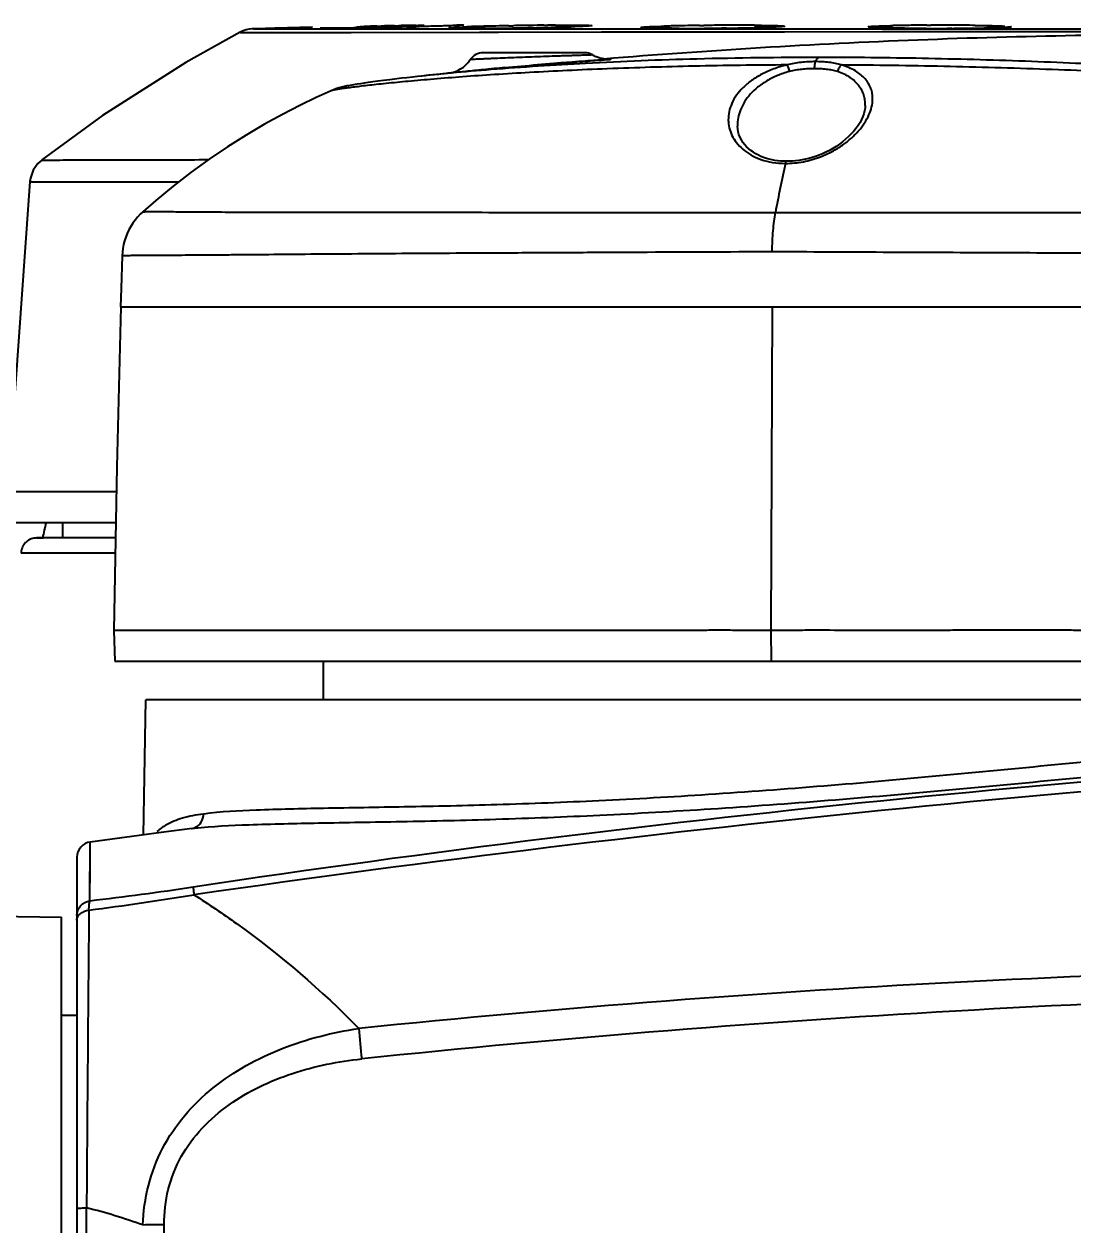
# Model space of a CAD drawing. Header units: millimetres. Extents: x 5828 to 6704, y 123 to 421.
# Drawn here: x 6587.26 to 6591.8, y 251.04 to 256.24 of the extents above; entities that cross this region are included whole.
import ezdxf

# ---------------------------------------------------------------- set-up
doc = ezdxf.new("R2010")
doc.units = ezdxf.units.MM
for name, color, linetype in [('外形图', 7, 'Continuous'), ('尺寸标注', 7, 'Continuous'), ('运动范围', 7, 'Continuous')]:
    doc.layers.add(name, color=color, linetype=linetype)
doc.styles.add('微软雅黑', font='msyh.ttc', dxfattribs={"height": 1.5})
doc.dimstyles.new('尺寸标注_1_15比例', dxfattribs={"dimtxt": 1.5, "dimasz": 1.25, "dimexe": 0.5, "dimexo": 0.4, "dimgap": 0.5, "dimtad": 1, "dimdec": 1, "dimlfac": 15, "dimdsep": 46, "dimtxsty": '微软雅黑', "dimcen": 0.09, "dimadec": 0, "dimazin": 0, "dimtp": 0.01, "dimtm": 0.01, "dimtfac": 1, "dimtdec": 1, "dimtofl": 0, "dimtmove": 0, "dimatfit": 3, "dimfxl": 1, "dimtolj": 1, "dimarcsym": 0})

# ---------------------------------------------------------------- blocks, each defined once
blk = doc.blocks.new('*D769')
at = {"layer": 'Defpoints', "color": 0}
for p in [(6596.5117, 262.0217), (6628.0363, 256.1115), (6551.3884, 249.6138), (6591.2263, 249.6258), (6637.3008, 249.6138)]:
    blk.add_point(p, dxfattribs=at)
at = {"layer": '尺寸标注', "color": 0, "lineweight": -2}
blk.add_arc((6591.1582, 249.6138), 13.5135, 15.29432, 174.69825, dxfattribs=at)
at = {"layer": '尺寸标注', "color": 0}
for points in [[(6603.9899, 253.1328), (6604.3964, 253.224), (6604.4667, 251.9587)], [(6577.4944, 250.8721), (6577.9106, 250.8528), (6577.6447, 249.6138)]]:
    blk.add_solid(points, dxfattribs=at)
at = {"layer": '尺寸标注', "color": 0, "insert": (6589.8699, 264.3502), "char_height": 1.5, "attachment_point": 5, "rotation": 4.9963, "style": '微软雅黑'}
blk.add_mtext('\\A1;-\\A1;170%%d', dxfattribs=at)

msp = doc.modelspace()

# ---------------------------------------------------------------- linework, layer by layer
at = {"layer": '外形图', "color": 7, "linetype": 'Continuous'}
for p, q in [((6588.7911, 256.2286), (6588.8099, 256.229)), ((6588.8671, 256.2303), (6588.8861, 256.2307)), ((6589.3611, 256.2303), (6589.3802, 256.2307)), ((6589.5128, 256.2325), (6589.5303, 256.2327)), ((6590.1857, 256.2316), (6590.2044, 256.2318)), ((6591.1695, 256.2327), (6591.1871, 256.2328)), ((6588.2128, 256.208), (6588.1994, 256.2019)), ((6588.1994, 256.2019), (6588.2698, 256.2015)), ((6588.2185, 256.2017), (6588.249, 256.2016)), ((6588.249, 256.2016), (6588.2944, 256.2015)), ((6588.3614, 256.2205), (6588.2571, 256.2172)), ((6588.2571, 256.2172), (6588.2571, 256.2172)), ((6588.2571, 256.2172), (6588.3046, 256.2171)), ((6588.2571, 256.2172), (6588.2572, 256.2172)), ((6588.2596, 256.2172), (6588.4085, 256.217)), ((6588.2944, 256.2015), (6588.3552, 256.2015)), ((6588.3498, 256.2202), (6588.3497, 256.2202)), ((6588.512, 256.2242), (6588.3498, 256.2202)), ((6588.3552, 256.2015), (6588.5706, 256.2017)), ((6588.4085, 256.217), (6590.172, 256.2168)), ((6588.5706, 256.2017), (6588.6791, 256.2018)), ((6588.6791, 256.2018), (6589.3164, 256.2029)), ((6588.7019, 256.2263), (6588.7189, 256.2268)), ((6588.7189, 256.2268), (6588.7364, 256.2272)), ((6588.9186, 256.2252), (6588.8997, 256.2248)), ((6588.9911, 256.227), (6588.9737, 256.2265)), ((6589.008, 256.2274), (6588.9911, 256.227)), ((6589.055, 256.2287), (6589.04, 256.2283)), ((6589.234, 256.2027), (6589.7618, 256.2036)), ((6589.4628, 256.2219), (6589.4439, 256.2216)), ((6589.6399, 256.2262), (6589.6306, 256.2259)), ((6589.7618, 256.2036), (6590.5542, 256.2047)), ((6590.172, 256.2168), (6592.0303, 256.2168)), ((6590.3025, 256.2201), (6590.2835, 256.2199)), ((6590.5542, 256.2047), (6590.977, 256.2053)), ((6590.977, 256.2053), (6591.0838, 256.2054)), ((6591.0838, 256.2054), (6591.2975, 256.2056)), ((6591.2774, 256.2192), (6591.2583, 256.2191)), ((6591.2975, 256.2056), (6591.4042, 256.2058)), ((6591.4042, 256.2058), (6591.5107, 256.2059)), ((6589.6889, 256.1138), (6589.2506, 256.1138)), ((6589.7902, 256.0848), (6589.7913, 256.0848)), ((6589.7913, 256.0848), (6589.7919, 256.0848)), ((6589.098, 256.0246), (6589.0974, 256.0245)), ((6589.0974, 256.0245), (6589.0974, 256.0245)), ((6588.6685, 255.9709), (6588.6624, 255.9697)), ((6588.6749, 255.9721), (6588.6685, 255.9709)), ((6588.6817, 255.9733), (6588.6749, 255.9721)), ((6588.689, 255.9746), (6588.6817, 255.9733)), ((6588.6969, 255.9759), (6588.689, 255.9746)), ((6588.7054, 255.9773), (6588.6969, 255.9759)), ((6588.7196, 255.9795), (6588.7054, 255.9773)), ((6588.7355, 255.9819), (6588.7196, 255.9795)), ((6588.7533, 255.9845), (6588.7355, 255.9819)), ((6588.7732, 255.9872), (6588.7533, 255.9845)), ((6588.7953, 255.9902), (6588.7732, 255.9872)), ((6588.8198, 255.9934), (6588.7953, 255.9902)), ((6588.8467, 255.9968), (6588.8198, 255.9934)), ((6588.8763, 256.0004), (6588.8467, 255.9968)), ((6588.8976, 256.0029), (6588.8763, 256.0004)), ((6588.9202, 256.0055), (6588.8976, 256.0029)), ((6588.9443, 256.0082), (6588.9202, 256.0055)), ((6588.9667, 256.0106), (6588.9443, 256.0082)), ((6590.9035, 255.8848), (6590.9035, 255.8848)), ((6587.3405, 255.6494), (6587.3406, 255.6494)), ((6590.5631, 255.6437), (6590.5631, 255.6437)), ((6587.2893, 255.556), (6587.1948, 254.2138)), ((6587.6813, 255.0138), (6596.7888, 255.0138)), ((6590.5005, 255.0138), (6590.4955, 253.6138)), ((6587.6642, 254.2138), (6587.1948, 254.2138)), ((6587.1971, 254.0805), (6587.6615, 254.0805)), ((6587.4316, 254.0138), (6587.4316, 254.0805)), ((6587.3488, 254.0138), (6587.3182, 254.0138)), ((6587.3182, 254.0138), (6587.3488, 254.0138)), ((6587.6602, 254.0138), (6587.3483, 254.0138)), ((6587.6589, 253.9482), (6587.2515, 253.9486)), ((6587.3558, 253.9484), (6587.2702, 253.9485)), ((6587.6589, 253.9482), (6587.3558, 253.9484)), ((6587.6524, 253.6139), (6587.657, 253.4805)), ((6590.4954, 253.6138), (6590.4964, 253.4805)), ((6587.657, 253.4805), (6594.8155, 253.4805)), ((6588.5597, 253.3138), (6588.5597, 253.4805)), ((6587.781, 252.7286), (6587.7912, 253.3138)), ((6594.6614, 253.3138), (6587.7912, 253.3138)), ((6587.991, 252.7559), (6588.0015, 252.7572)), ((6587.5492, 252.4438), (6587.5506, 252.698)), ((6587.493, 252.6318), (6587.493, 246.5957)), ((6587.0298, 252.3792), (6587.4263, 252.3723)), ((6587.4263, 246.8553), (6587.4263, 252.3723)), ((6587.493, 251.9471), (6587.4263, 251.9471)), ((6587.5347, 249.7471), (6587.5347, 251.1145))]:
    msp.add_line(p, q, dxfattribs=at)
for points in [[(6588.1994, 256.2019), (6587.964, 256.0707), (6587.6041, 255.8415), (6587.3405, 255.6494)], [(6588.1994, 256.2019), (6588.1995, 256.2019), (6588.2023, 256.2018), (6588.2185, 256.2017)], [(6588.2571, 256.2172), (6588.2495, 256.2167), (6588.2378, 256.2151), (6588.2255, 256.2123), (6588.2128, 256.208)], [(6588.3497, 256.2202), (6588.3497, 256.2202), (6588.3504, 256.2202)], [(6588.3562, 256.2203), (6588.3508, 256.2202), (6588.3498, 256.2202)], [(6589.7235, 256.1041), (6589.7212, 256.1054), (6589.7162, 256.1079), (6589.711, 256.11), (6589.7056, 256.1117), (6589.7001, 256.1128), (6589.6945, 256.1136), (6589.6889, 256.1138)], [(6589.7918, 256.0848), (6589.7919, 256.0848), (6589.7918, 256.0848), (6589.7915, 256.0848), (6589.791, 256.0848), (6589.7904, 256.0848), (6589.7895, 256.0848), (6589.7883, 256.0848), (6589.787, 256.0848), (6589.7855, 256.0849), (6589.7838, 256.085), (6589.7818, 256.0851), (6589.7794, 256.0854), (6589.7767, 256.0857), (6589.7736, 256.0861), (6589.7704, 256.0866), (6589.7669, 256.0872), (6589.7633, 256.088), (6589.7596, 256.0889), (6589.7558, 256.0899), (6589.7519, 256.0911), (6589.7479, 256.0925), (6589.7438, 256.094), (6589.7396, 256.0957), (6589.7354, 256.0977), (6589.731, 256.0999), (6589.7266, 256.1023), (6589.7235, 256.1041)], [(6588.6624, 255.9697), (6588.6595, 255.9691), (6588.6565, 255.9685), (6588.6535, 255.9679), (6588.6505, 255.9672), (6588.6474, 255.9665), (6588.6443, 255.9658), (6588.6411, 255.965), (6588.6377, 255.9642), (6588.6342, 255.9632), (6588.6305, 255.9622), (6588.6265, 255.9611), (6588.6222, 255.9598), (6588.6177, 255.9583), (6588.6128, 255.9567), (6588.6077, 255.9549), (6588.6023, 255.9528), (6588.5967, 255.9506), (6588.5929, 255.9489)], [(6588.5929, 255.9489), (6588.5286, 255.92), (6588.4571, 255.8857), (6588.3818, 255.847), (6588.304, 255.8041), (6588.2246, 255.7572), (6588.1449, 255.7066), (6588.0655, 255.6529), (6587.987, 255.5961), (6587.9098, 255.5365), (6587.8343, 255.4743), (6587.7778, 255.4251)], [(6590.9035, 255.8848), (6590.9028, 255.8738), (6590.9008, 255.8618), (6590.8976, 255.8495), (6590.8931, 255.8371), (6590.8875, 255.8245), (6590.8808, 255.8119), (6590.8729, 255.7993), (6590.8639, 255.7868), (6590.8539, 255.7744), (6590.843, 255.7623), (6590.8312, 255.7505), (6590.8186, 255.7391), (6590.8054, 255.7283), (6590.7916, 255.718), (6590.7774, 255.7083), (6590.7629, 255.6993), (6590.7481, 255.691), (6590.7333, 255.6834), (6590.7183, 255.6765), (6590.7034, 255.6704), (6590.6885, 255.6649), (6590.6738, 255.6601), (6590.6591, 255.6559), (6590.6446, 255.6524), (6590.6303, 255.6495), (6590.6161, 255.6472), (6590.6022, 255.6455), (6590.5884, 255.6443), (6590.5748, 255.6437), (6590.5631, 255.6437)], [(6590.5631, 255.6437), (6590.5513, 255.6438), (6590.5382, 255.6445), (6590.5254, 255.6457), (6590.5127, 255.6475), (6590.5002, 255.6498), (6590.4879, 255.6527), (6590.4758, 255.6561), (6590.4639, 255.6602), (6590.4522, 255.6648), (6590.4409, 255.6701), (6590.4299, 255.676), (6590.4193, 255.6826), (6590.4091, 255.6898), (6590.3995, 255.6977), (6590.3904, 255.7063), (6590.382, 255.7156), (6590.3744, 255.7255), (6590.3676, 255.7361), (6590.3618, 255.7474), (6590.3572, 255.7592), (6590.3537, 255.7714), (6590.3515, 255.7841), (6590.3506, 255.7964)], [(6587.3406, 255.6493), (6587.3243, 255.6344), (6587.3038, 255.6054), (6587.2915, 255.5708), (6587.2893, 255.556)], [(6587.7778, 255.4251), (6587.7668, 255.4147), (6587.7553, 255.4025), (6587.7446, 255.3896), (6587.7347, 255.3759), (6587.7257, 255.3617), (6587.7176, 255.3469), (6587.7104, 255.3317), (6587.7042, 255.316), (6587.699, 255.2999), (6587.6949, 255.2836), (6587.6918, 255.267), (6587.6897, 255.2503), (6587.6888, 255.235)], [(6587.6888, 255.235), (6587.684, 255.0934), (6587.6813, 255.0138)], [(6587.6832, 255.0138), (6587.6663, 254.3208), (6587.6524, 253.6139)], [(6587.3182, 254.0138), (6587.3122, 254.0135), (6587.3064, 254.0127), (6587.3006, 254.0114), (6587.2949, 254.0096), (6587.2894, 254.0073), (6587.2842, 254.0045), (6587.2792, 254.0012), (6587.2746, 253.9975), (6587.2702, 253.9935), (6587.2663, 253.989), (6587.2628, 253.9842), (6587.2597, 253.9791), (6587.2571, 253.9738), (6587.2549, 253.9683), (6587.2533, 253.9625), (6587.2522, 253.9567), (6587.2516, 253.9508), (6587.2515, 253.9486)], [(6587.2702, 253.9485), (6587.2535, 253.9486), (6587.2515, 253.9486)], [(6587.991, 252.7559), (6587.858, 252.7389), (6587.5506, 252.6979)], [(6587.5492, 252.4438), (6587.5504, 252.5952), (6587.5508, 252.6741), (6587.5506, 252.6979)]]:
    msp.add_lwpolyline(points, dxfattribs=at)
for centre, radius, start, end in [((6589.4547, 228.5862), 27.6504, 91.21777, 91.33627), ((6589.418, 230.4262), 25.81, 91.01561, 91.18068), ((6589.6087, 242.3514), 13.8811, 91.25295, 91.46854), ((6589.6742, 239.3924), 16.8408, 91.06512, 91.25538), ((6589.7005, 238.0108), 18.2227, 90.76516, 91.00722), ((6589.6793, 239.6341), 16.5993, 90.57471, 90.76682), ((6589.6467, 243.08), 13.1532, 90.36379, 90.50685), ((6590.2304, 249.126), 7.1053, 91.34565, 91.58522), ((6590.2802, 247.0195), 9.2125, 91.14587, 91.34778), ((6590.3277, 244.6354), 11.597, 90.88393, 91.14474), ((6590.3575, 242.7587), 13.4739, 90.73066, 90.88772), ((6590.3707, 241.7228), 14.5099, 90.36467, 90.65651), ((6590.3638, 242.9402), 13.2925, 90.06845, 90.36865), ((6590.361, 245.3904), 10.8423, 89.8172, 90.06912), ((6590.3678, 247.5669), 8.6658, 89.62329, 89.81573), ((6591.1681, 249.0905), 7.142, 90.79426, 91.15098), ((6591.2102, 246.1845), 10.0483, 90.42982, 90.80434), ((6591.2288, 244.0246), 12.2083, 90.27852, 90.44146), ((6591.2332, 243.0894), 13.1434, 89.889, 90.2007), ((6591.236, 244.0632), 12.1697, 89.56147, 89.89336), ((6591.2532, 246.2865), 9.9463, 89.27374, 89.56286), ((6589.3809, 231.6601), 24.5756, 91.37528, 91.50282), ((6588.1488, 289.7259), 33.5095, 271.15283, 271.28399), ((6588.2804, 283.9784), 27.7605, 271.31735, 271.43095), ((6589.3936, 249.9785), 6.2509, 91.84609, 91.96017), ((6589.4522, 248.1426), 8.0878, 91.63737, 91.84231), ((6589.5287, 245.4797), 10.7517, 91.4696, 91.6394), ((6589.1595, 271.5622), 15.3431, 270.37156, 270.56736), ((6589.129, 274.7244), 18.5054, 270.5651, 270.73808), ((6589.1134, 275.9835), 19.7646, 270.73613, 270.95796), ((6589.1455, 274.1474), 17.9283, 271.0141, 271.13347), ((6589.2233, 270.3484), 14.1285, 271.12293, 271.40709), ((6589.3117, 266.7412), 10.5202, 271.40805, 271.58043), ((6589.3869, 264.0285), 7.8065, 271.57833, 271.78933), ((6590.1267, 268.7266), 12.5075, 269.86908, 270.1115), ((6590.1227, 271.1328), 14.9138, 270.10882, 270.32435), ((6590.1185, 271.999), 15.78, 270.32187, 270.59939), ((6590.1367, 270.3933), 14.1741, 270.67001, 270.81995), ((6590.1701, 268.1202), 11.9008, 270.81587, 271.06982), ((6590.2196, 265.4587), 9.2389, 271.07115, 271.27246), ((6591.2029, 267.2276), 11.0084, 269.323, 269.59667), ((6591.2207, 269.6554), 13.4363, 269.59348, 269.83261), ((6591.2247, 270.7882), 14.5691, 269.83009, 270.13232), ((6591.2288, 269.6321), 13.413, 270.20779, 270.36802), ((6591.2491, 266.8601), 10.641, 270.35414, 270.73302), ((6591.2837, 264.1484), 7.929, 270.73424, 270.9637), ((6589.0835, 256.1571), 0.1333, 276.2047, 326.6353), ((6589.2506, 256.0471), 0.0667, 90, 146.6352), ((6592.364, 224.6433), 31.5508, 95.94279, 96.18142), ((6589.0835, 256.1571), 0.1333, 276.0844, 276.1336), ((6592.1188, 227.1442), 29.0379, 95.66833, 95.81859), ((6591.5269, 233.0915), 23.0612, 95.43107, 95.6646), ((6595.8723, 254.4447), 5.4458, 167.3752, 169.6663), ((6596.6859, 251.906), 9.5767, 166.87583, 167.28476), ((6597.2195, 190.8365), 62.3526, 92.821433, 98.506659), ((6597.8164, 184.674), 68.5024, 93.067874, 98.239389), ((6587.9805, 252.8103), 0.0553, 277.3909, 280.7847), ((6587.5597, 252.6318), 0.0667, 97.7945, 180), ((6585.872, 266.7649), 14.419, 276.67995, 278.47103), ((6585.8637, 265.5929), 13.2962, 277.26438, 279.243), ((7219.3969, 246.7037), 631.8776, 179.4831645, 179.6000405), ((6594.0393, 199.7401), 52.422, 89.99924, 95.83212), ((6594.4264, 196.9749), 55.0804, 90.40681, 95.94119), ((6597.8661, 252.7079), 9.1901, 185.10086, 185.92359), ((6586.9424, 248.7258), 2.461, 70.1425, 76.0747), ((6587.8939, 245.3262), 5.7154, 90.2323, 91.1585)]:
    msp.add_arc(centre, radius, start, end, dxfattribs=at)
for points in [[(6588.9605, 256.2321), (6588.9722, 256.2323), (6588.9838, 256.2325), (6588.9955, 256.2327)], [(6588.7665, 256.2221), (6588.7487, 256.2217), (6588.7309, 256.2214), (6588.7131, 256.2211)], [(6588.823, 256.2231), (6588.8042, 256.2228), (6588.7854, 256.2224), (6588.7665, 256.2221)], [(6589.04, 256.2283), (6589.0293, 256.228), (6589.0187, 256.2277), (6589.008, 256.2274)], [(6587.9908, 252.756), (6587.9993, 252.7576), (6588.0076, 252.7613), (6588.0146, 252.7665)], [(6587.8725, 249.7471), (6587.8754, 250.1786), (6587.8724, 250.6101), (6587.8707, 251.0416)]]:
    msp.add_open_spline(points, degree=3, dxfattribs=at)
for points, knots in [([(6589.1349, 256.2314), (6589.1297, 256.2312), (6589.103, 256.2302), (6589.0764, 256.2293), (6589.055, 256.2287)], [0, 0, 0, 0, 0.196785, 1, 1, 1, 1]), ([(6589.1624, 256.233), (6589.161, 256.2328), (6589.1519, 256.2322), (6589.1427, 256.2318), (6589.1349, 256.2314)], [0, 0, 0, 0, 0.149648, 1, 1, 1, 1]), ([(6589.1361, 256.2342), (6589.1403, 256.2342), (6589.1473, 256.234), (6589.1571, 256.2344), (6589.1612, 256.2333), (6589.165, 256.2341), (6589.165, 256.2334)], [0, 0, 0, 0, 0.433122, 0.746237, 0.935737, 1, 1, 1, 1]), ([(6589.165, 256.2334), (6589.165, 256.2332), (6589.1637, 256.2333), (6589.1631, 256.233), (6589.1624, 256.233)], [0, 0, 0, 0, 0.259087, 1, 1, 1, 1]), ([(6589.5632, 256.2329), (6589.5769, 256.233), (6589.6209, 256.2332), (6589.6648, 256.2332), (6589.6949, 256.2326)], [0, 0, 0, 0, 0.31348, 1, 1, 1, 1]), ([(6589.7214, 256.2309), (6589.7201, 256.2298), (6589.7163, 256.23), (6589.7097, 256.2291), (6589.6977, 256.2286), (6589.6808, 256.2276), (6589.6603, 256.2269), (6589.6467, 256.2264), (6589.6399, 256.2262)], [0, 0, 0, 0, 0.061998, 0.124568, 0.249617, 0.499742, 0.749871, 1, 1, 1, 1]), ([(6589.6949, 256.2326), (6589.6988, 256.2325), (6589.7052, 256.2322), (6589.7141, 256.2321), (6589.7179, 256.2312), (6589.7214, 256.2314), (6589.7214, 256.2309)], [0, 0, 0, 0, 0.432294, 0.744677, 0.934031, 1, 1, 1, 1]), ([(6590.4247, 256.2325), (6590.4347, 256.2324), (6590.4676, 256.2322), (6590.5005, 256.2317), (6590.5234, 256.2309)], [0, 0, 0, 0, 0.304036, 1, 1, 1, 1]), ([(6590.5234, 256.2309), (6590.5279, 256.2307), (6590.5353, 256.2303), (6590.5456, 256.23), (6590.5501, 256.229), (6590.5541, 256.229), (6590.5541, 256.2283)], [0, 0, 0, 0, 0.431015, 0.743169, 0.932886, 1, 1, 1, 1]), ([(6590.9163, 256.2257), (6590.9163, 256.2264), (6590.92, 256.2265), (6590.9242, 256.2275), (6590.9337, 256.228), (6590.9457, 256.2287), (6590.9613, 256.2293), (6590.9879, 256.2303), (6591.0094, 256.2308), (6591.0246, 256.2311)], [0, 0, 0, 0, 0.017911, 0.067888, 0.150049, 0.263547, 0.407104, 0.579074, 1, 1, 1, 1]), ([(6591.3793, 256.232), (6591.3925, 256.2319), (6591.4351, 256.2312), (6591.4777, 256.2303), (6591.5071, 256.2289)], [0, 0, 0, 0, 0.309865, 1, 1, 1, 1]), ([(6588.5715, 256.2195), (6588.5677, 256.2195), (6588.5613, 256.2197), (6588.5523, 256.2193), (6588.5486, 256.2203), (6588.545, 256.2195), (6588.545, 256.2201)], [0, 0, 0, 0, 0.433498, 0.746555, 0.935874, 1, 1, 1, 1]), ([(6588.7131, 256.2211), (6588.6983, 256.2209), (6588.6511, 256.2202), (6588.6039, 256.2195), (6588.5715, 256.2195)], [0, 0, 0, 0, 0.314354, 1, 1, 1, 1]), ([(6589.1014, 256.2212), (6589.1014, 256.2217), (6589.104, 256.2217), (6589.107, 256.2225), (6589.1138, 256.2228), (6589.1268, 256.2237), (6589.1493, 256.2247), (6589.1686, 256.2254), (6589.1798, 256.2258)], [0, 0, 0, 0, 0.017335, 0.066458, 0.147465, 0.259764, 0.574368, 1, 1, 1, 1]), ([(6589.1335, 256.2196), (6589.1289, 256.2196), (6589.1211, 256.22), (6589.1103, 256.2199), (6589.1057, 256.221), (6589.1014, 256.2205), (6589.1014, 256.2212)], [0, 0, 0, 0, 0.431979, 0.744794, 0.934537, 1, 1, 1, 1]), ([(6589.259, 256.2194), (6589.2462, 256.2193), (6589.2044, 256.2192), (6589.1625, 256.2191), (6589.1335, 256.2196)], [0, 0, 0, 0, 0.306757, 1, 1, 1, 1]), ([(6589.7714, 256.0874), (6590.224, 256.1247), (6591.1313, 256.1797), (6592.4947, 256.2031), (6593.8576, 256.1671), (6594.7642, 256.1037), (6595.2163, 256.0623)], [0, 0, 0, 0, 0.24991, 0.500056, 0.750174, 1, 1, 1, 1]), ([(6589.9341, 256.2231), (6589.9341, 256.2237), (6589.9371, 256.2238), (6589.9407, 256.2247), (6589.9486, 256.2251), (6589.9543, 256.2255), (6589.9577, 256.2257)], [0, 0, 0, 0, 0.067898, 0.257245, 0.568811, 1, 1, 1, 1]), ([(6589.961, 256.2209), (6589.9571, 256.221), (6589.9506, 256.2213), (6589.9416, 256.2216), (6589.9376, 256.2225), (6589.9341, 256.2225), (6589.9341, 256.2231)], [0, 0, 0, 0, 0.431431, 0.743394, 0.93283, 1, 1, 1, 1]), ([(6589.9577, 256.2257), (6589.9625, 256.226), (6589.9879, 256.2273), (6590.0133, 256.2281), (6590.0339, 256.2286)], [0, 0, 0, 0, 0.190302, 1, 1, 1, 1]), ([(6590.0981, 256.2191), (6590.0838, 256.2191), (6590.0381, 256.2194), (6589.9923, 256.2197), (6589.961, 256.2209)], [0, 0, 0, 0, 0.313526, 1, 1, 1, 1]), ([(6590.5305, 256.2257), (6590.5241, 256.2253), (6590.4889, 256.2237), (6590.4536, 256.2228), (6590.4248, 256.2221)], [0, 0, 0, 0, 0.181652, 1, 1, 1, 1]), ([(6590.5541, 256.2283), (6590.5541, 256.2278), (6590.5511, 256.2276), (6590.5475, 256.2267), (6590.5396, 256.2263), (6590.5339, 256.2259), (6590.5305, 256.2257)], [0, 0, 0, 0, 0.068203, 0.25755, 0.569004, 1, 1, 1, 1]), ([(6590.9447, 256.2229), (6590.9406, 256.2231), (6590.9337, 256.2235), (6590.9242, 256.224), (6590.92, 256.2249), (6590.9163, 256.2251), (6590.9163, 256.2257)], [0, 0, 0, 0, 0.430716, 0.742481, 0.932092, 1, 1, 1, 1]), ([(6591.0728, 256.2199), (6591.0595, 256.2201), (6591.0168, 256.2207), (6590.9741, 256.2215), (6590.9447, 256.2229)], [0, 0, 0, 0, 0.310865, 1, 1, 1, 1]), ([(6591.5363, 256.2259), (6591.5363, 256.2252), (6591.5323, 256.2251), (6591.5276, 256.224), (6591.5171, 256.2236), (6591.5038, 256.2228), (6591.4866, 256.2221), (6591.4573, 256.2213), (6591.4337, 256.2208), (6591.417, 256.2205)], [0, 0, 0, 0, 0.017937, 0.068197, 0.150793, 0.264767, 0.408689, 0.580726, 1, 1, 1, 1]), ([(6591.5107, 256.2059), (6591.5462, 256.2059), (6591.6871, 256.206), (6591.828, 256.2061), (6591.9333, 256.2062)], [0, 0, 0, 0, 0.252073, 1, 1, 1, 1]), ([(6590.7056, 256.0931), (6590.5287, 256.0931), (6590.1912, 256.089), (6589.7173, 256.0707), (6589.3634, 256.0476), (6589.1213, 256.0265), (6589.0154, 256.0159), (6588.9667, 256.0106)], [0, 0, 0, 0, 0.304774, 0.581325, 0.816803, 0.915562, 1, 1, 1, 1]), ([(6589.7924, 256.0837), (6589.7858, 256.083), (6589.7693, 256.0816), (6589.7397, 256.0792), (6589.7008, 256.0761), (6589.6343, 256.071), (6589.5391, 256.0636), (6589.4195, 256.0539), (6589.3037, 256.044), (6589.2067, 256.0352), (6589.1402, 256.0288), (6589.1076, 256.0256), (6589.098, 256.0246)], [0, 0, 0, 0, 0.028381, 0.071443, 0.127916, 0.196096, 0.358739, 0.538715, 0.712803, 0.858716, 0.958376, 1, 1, 1, 1]), ([(6589.7235, 256.1041), (6589.7236, 256.1041), (6589.7234, 256.1041), (6589.7232, 256.104), (6589.7228, 256.104), (6589.7223, 256.104), (6589.7216, 256.1039), (6589.7207, 256.1039), (6589.7197, 256.1038), (6589.718, 256.1038), (6589.7156, 256.1037), (6589.7121, 256.1035), (6589.7081, 256.1034), (6589.7035, 256.1032), (6589.6982, 256.103), (6589.6901, 256.1028), (6589.6786, 256.1024), (6589.6633, 256.1019), (6589.6459, 256.1013), (6589.6268, 256.1007), (6589.606, 256.1), (6589.5838, 256.0993), (6589.552, 256.0982), (6589.5103, 256.0968), (6589.4593, 256.095), (6589.4082, 256.093), (6589.3591, 256.0911), (6589.3203, 256.0895), (6589.2917, 256.0883), (6589.2726, 256.0874), (6589.2553, 256.0866), (6589.2399, 256.0859), (6589.2267, 256.0853), (6589.217, 256.0849), (6589.2104, 256.0845), (6589.2064, 256.0844), (6589.203, 256.0842), (6589.2002, 256.0841), (6589.198, 256.0839), (6589.1965, 256.0839), (6589.1957, 256.0838), (6589.1953, 256.0838), (6589.195, 256.0838), (6589.1949, 256.0838), (6589.1949, 256.0838)], [0, 0, 0, 0, 0.000133, 0.000563, 0.001292, 0.002319, 0.003645, 0.005268, 0.007187, 0.009403, 0.014718, 0.021203, 0.028839, 0.037609, 0.047494, 0.058472, 0.083598, 0.112744, 0.145641, 0.181969, 0.221387, 0.263517, 0.307946, 0.401981, 0.499843, 0.597718, 0.691782, 0.778368, 0.817796, 0.854129, 0.887026, 0.916173, 0.941302, 0.962181, 0.970964, 0.978616, 0.98512, 0.99046, 0.994623, 0.997605, 0.998651, 0.999399, 0.999849, 1, 1, 1, 1]), ([(6589.3442, 256.0492), (6589.3913, 256.0536), (6589.4617, 256.0601), (6589.554, 256.068), (6589.6185, 256.0732), (6589.6761, 256.0775), (6589.7242, 256.0809), (6589.7613, 256.0832), (6589.782, 256.0844), (6589.7902, 256.0848)], [0, 0, 0, 0, 0.317224, 0.474012, 0.620743, 0.751393, 0.860767, 0.944675, 1, 1, 1, 1]), ([(6589.7919, 256.0848), (6589.7933, 256.0849), (6589.7953, 256.085), (6589.7977, 256.085), (6589.7991, 256.0851), (6589.8002, 256.0851), (6589.801, 256.0851), (6589.8015, 256.085), (6589.8018, 256.085), (6589.8018, 256.0849)], [0, 0, 0, 0, 0.424911, 0.593777, 0.733495, 0.844003, 0.925215, 0.977097, 1, 1, 1, 1]), ([(6589.8018, 256.0849), (6589.8019, 256.0849), (6589.8017, 256.0848), (6589.8016, 256.0848), (6589.8012, 256.0847), (6589.8005, 256.0846), (6589.7995, 256.0845), (6589.7982, 256.0843), (6589.7957, 256.084), (6589.7938, 256.0838), (6589.7924, 256.0837)], [0, 0, 0, 0, 0.012419, 0.030028, 0.05573, 0.131584, 0.240088, 0.381204, 0.554917, 1, 1, 1, 1]), ([(6590.6872, 256.0751), (6590.677, 256.0751), (6590.6563, 256.0746), (6590.6255, 256.0721), (6590.5948, 256.0678), (6590.5747, 256.0634), (6590.5649, 256.0608)], [0, 0, 0, 0, 0.249267, 0.501076, 0.752239, 1, 1, 1, 1]), ([(6590.6872, 256.0751), (6590.6869, 256.0745), (6590.6862, 256.0729), (6590.685, 256.0689), (6590.6839, 256.0626), (6590.6831, 256.0541), (6590.6829, 256.0479), (6590.6829, 256.0446)], [0, 0, 0, 0, 0.074178, 0.166878, 0.401593, 0.687017, 1, 1, 1, 1]), ([(6590.7056, 256.0931), (6590.704, 256.0929), (6590.7005, 256.0917), (6590.6958, 256.0879), (6590.6912, 256.0822), (6590.6886, 256.0777), (6590.6872, 256.0751)], [0, 0, 0, 0, 0.186509, 0.406561, 0.675281, 1, 1, 1, 1]), ([(6590.8001, 256.0606), (6590.7917, 256.0633), (6590.7741, 256.0679), (6590.7466, 256.0722), (6590.7174, 256.0746), (6590.6974, 256.0751), (6590.6872, 256.0751)], [0, 0, 0, 0, 0.230804, 0.475523, 0.73281, 1, 1, 1, 1]), ([(6595.7583, 255.9928), (6595.76, 255.9923), (6595.7623, 255.9917), (6595.7652, 255.9908), (6595.7669, 255.9902), (6595.7684, 255.9896), (6595.7695, 255.9891), (6595.7704, 255.9886), (6595.771, 255.9882), (6595.7713, 255.9877), (6595.7711, 255.9872), (6595.7706, 255.9869), (6595.7698, 255.9866), (6595.7686, 255.9864), (6595.7665, 255.9861), (6595.7629, 255.9859), (6595.7575, 255.9858), (6595.7509, 255.9859), (6595.7432, 255.9861), (6595.7347, 255.9864), (6595.7255, 255.9868), (6595.7158, 255.9873), (6595.7057, 255.9878), (6595.6921, 255.9885), (6595.6751, 255.9894), (6595.6549, 255.9903), (6595.6348, 255.9911), (6595.6146, 255.992), (6595.5943, 255.9928), (6595.5669, 255.9939), (6595.5325, 255.9952), (6595.4911, 255.9966), (6595.4496, 255.9978), (6595.4079, 255.9989), (6595.3658, 256), (6595.3232, 256.0009), (6595.2655, 256.0021), (6595.1924, 256.0033), (6595.1037, 256.0043), (6594.9829, 256.005), (6594.829, 256.0048), (6594.6409, 256.0026), (6594.4483, 255.9987), (6594.2853, 255.994), (6594.153, 255.989), (6594.052, 255.9847), (6593.9666, 255.9811), (6593.8974, 255.978), (6593.8455, 255.9755), (6593.7937, 255.9726), (6593.75, 255.9702), (6593.7134, 255.9684), (6593.6832, 255.9674), (6593.6493, 255.9669), (6593.6111, 255.9671), (6593.5679, 255.968), (6593.5009, 255.9701), (6593.4065, 255.9743), (6593.2808, 255.9811), (6593.1393, 255.9898), (6592.983, 255.9999), (6592.8133, 256.0111), (6592.6317, 256.0228), (6592.3697, 256.0392), (6592.0233, 256.0587), (6591.5924, 256.0777), (6591.1505, 256.0902), (6590.8536, 256.0932), (6590.7056, 256.0931)], [0, 0, 0, 0, 0.001005, 0.001424, 0.001788, 0.002095, 0.002344, 0.002537, 0.002676, 0.002769, 0.002847, 0.002957, 0.003121, 0.003346, 0.003636, 0.004419, 0.005476, 0.006786, 0.008313, 0.010011, 0.011839, 0.013759, 0.015739, 0.017757, 0.021808, 0.025783, 0.029718, 0.033675, 0.037682, 0.041725, 0.049858, 0.058001, 0.066147, 0.07434, 0.082622, 0.091004, 0.099485, 0.116686, 0.134131, 0.15183, 0.187963, 0.224906, 0.262845, 0.301622, 0.321144, 0.340943, 0.361275, 0.371569, 0.381799, 0.391929, 0.402207, 0.407637, 0.413513, 0.420086, 0.42759, 0.436101, 0.445569, 0.467102, 0.491878, 0.519837, 0.550741, 0.584288, 0.620184, 0.658153, 0.739165, 0.82487, 0.912674, 1, 1, 1, 1]), ([(6590.5649, 256.0608), (6590.4306, 256.0601), (6590.1715, 256.0566), (6589.8545, 256.0471), (6589.6175, 256.0368), (6589.455, 256.0284), (6589.3041, 256.0193), (6589.166, 256.0097), (6589.0413, 255.9999), (6588.9309, 255.9903), (6588.8482, 255.9822), (6588.7896, 255.976), (6588.7515, 255.9718), (6588.7174, 255.9678), (6588.6873, 255.9641), (6588.6614, 255.9607), (6588.6396, 255.9576), (6588.6219, 255.9549), (6588.6098, 255.9529), (6588.6023, 255.9514), (6588.5982, 255.9505), (6588.5952, 255.9497), (6588.5935, 255.9492), (6588.5929, 255.9489)], [0, 0, 0, 0, 0.203767, 0.393357, 0.481256, 0.563776, 0.640381, 0.710594, 0.77398, 0.830155, 0.878783, 0.900174, 0.919572, 0.936948, 0.952273, 0.965523, 0.976676, 0.98571, 0.992613, 0.995261, 0.997373, 0.998952, 1, 1, 1, 1]), ([(6590.5649, 256.0608), (6590.5454, 256.0561), (6590.5081, 256.0449), (6590.4565, 256.0222), (6590.4118, 255.995), (6590.3749, 255.9643), (6590.346, 255.931), (6590.3255, 255.8958), (6590.3133, 255.8594), (6590.3108, 255.8346), (6590.311, 255.8224)], [0, 0, 0, 0, 0.160507, 0.311436, 0.450736, 0.578133, 0.694599, 0.802004, 0.902834, 1, 1, 1, 1]), ([(6590.5751, 256.0321), (6590.5575, 256.0274), (6590.5238, 256.016), (6590.4776, 255.9931), (6590.4381, 255.9659), (6590.4056, 255.9354), (6590.3806, 255.9025), (6590.3629, 255.8679), (6590.3525, 255.8323), (6590.3504, 255.8082), (6590.3506, 255.7964)], [0, 0, 0, 0, 0.156458, 0.303852, 0.440641, 0.566971, 0.684074, 0.793803, 0.898335, 1, 1, 1, 1]), ([(6590.5649, 256.0608), (6590.5659, 256.0592), (6590.5678, 256.0554), (6590.5704, 256.0487), (6590.5729, 256.0408), (6590.5744, 256.035), (6590.5751, 256.0321)], [0, 0, 0, 0, 0.181956, 0.420996, 0.700473, 1, 1, 1, 1]), ([(6590.6829, 256.0446), (6590.6739, 256.0446), (6590.6558, 256.0441), (6590.6286, 256.042), (6590.6016, 256.0383), (6590.5838, 256.0344), (6590.5751, 256.0321)], [0, 0, 0, 0, 0.248516, 0.499623, 0.750885, 1, 1, 1, 1]), ([(6590.7837, 256.0319), (6590.7761, 256.0343), (6590.7603, 256.0383), (6590.7355, 256.0421), (6590.7096, 256.0442), (6590.6919, 256.0446), (6590.6829, 256.0446)], [0, 0, 0, 0, 0.234174, 0.479937, 0.735935, 1, 1, 1, 1]), ([(6590.8001, 256.0606), (6590.7981, 256.0592), (6590.7943, 256.0556), (6590.788, 256.0463), (6590.7849, 256.0378), (6590.7837, 256.0319)], [0, 0, 0, 0, 0.215478, 0.461399, 1, 1, 1, 1]), ([(6590.9035, 255.8848), (6590.9037, 255.8925), (6590.9028, 255.9078), (6590.8978, 255.9304), (6590.8889, 255.9519), (6590.876, 255.9721), (6590.8589, 255.9907), (6590.8377, 256.0073), (6590.8123, 256.0214), (6590.7936, 256.0287), (6590.7837, 256.0319)], [0, 0, 0, 0, 0.112958, 0.224662, 0.337272, 0.453287, 0.575346, 0.705945, 0.847097, 1, 1, 1, 1]), ([(6595.8404, 255.9693), (6595.8408, 255.9691), (6595.8417, 255.9687), (6595.8428, 255.9681), (6595.8436, 255.9675), (6595.8441, 255.967), (6595.8443, 255.9664), (6595.8441, 255.9658), (6595.8436, 255.9654), (6595.8428, 255.965), (6595.8417, 255.9647), (6595.8397, 255.9642), (6595.8362, 255.9638), (6595.8311, 255.9635), (6595.8249, 255.9634), (6595.8176, 255.9634), (6595.8094, 255.9635), (6595.8006, 255.9637), (6595.7879, 255.964), (6595.7715, 255.9647), (6595.7516, 255.9656), (6595.7317, 255.9664), (6595.7119, 255.9671), (6595.6921, 255.9679), (6595.6651, 255.9689), (6595.6311, 255.9702), (6595.59, 255.9716), (6595.5488, 255.973), (6595.5074, 255.9742), (6595.4657, 255.9753), (6595.4094, 255.9766), (6595.3381, 255.9778), (6595.2517, 255.9788), (6595.1643, 255.9791), (6595.0756, 255.979), (6594.9857, 255.9784), (6594.8632, 255.9772), (6594.7064, 255.975), (6594.5138, 255.9714), (6594.35, 255.9677), (6594.2164, 255.9637), (6594.1139, 255.9604), (6594.0273, 255.9576), (6593.9571, 255.9552), (6593.9046, 255.9531), (6593.861, 255.9512), (6593.826, 255.9495), (6593.7989, 255.9482), (6593.7702, 255.947), (6593.7389, 255.9461), (6593.7038, 255.9458), (6593.6644, 255.9462), (6593.6204, 255.9471), (6593.5533, 255.949), (6593.4596, 255.9527), (6593.3357, 255.9586), (6593.197, 255.966), (6593.0442, 255.9747), (6592.8786, 255.9842), (6592.7014, 255.9942), (6592.4452, 256.0082), (6592.1054, 256.0253), (6591.6809, 256.0426), (6591.2429, 256.0552), (6590.9477, 256.0596), (6590.8001, 256.0606)], [0, 0, 0, 0, 0.000299, 0.000543, 0.000736, 0.000879, 0.000986, 0.001083, 0.001206, 0.001376, 0.001601, 0.001886, 0.002644, 0.003658, 0.00491, 0.006367, 0.007994, 0.009754, 0.011614, 0.015519, 0.019505, 0.023431, 0.027328, 0.031255, 0.03524, 0.043323, 0.051473, 0.059635, 0.06782, 0.076064, 0.084386, 0.101264, 0.118376, 0.135675, 0.153204, 0.170997, 0.189039, 0.225933, 0.264122, 0.303381, 0.323244, 0.343462, 0.364228, 0.374714, 0.38512, 0.395433, 0.400621, 0.405935, 0.411535, 0.41766, 0.424547, 0.432361, 0.441089, 0.450673, 0.472205, 0.496759, 0.524316, 0.554673, 0.587577, 0.622784, 0.660067, 0.739872, 0.824778, 0.912324, 1, 1, 1, 1]), ([(6590.9354, 255.9119), (6590.9355, 255.9197), (6590.9345, 255.9355), (6590.9287, 255.9585), (6590.9184, 255.9804), (6590.9035, 256.0009), (6590.8841, 256.0196), (6590.8602, 256.0361), (6590.8318, 256.0502), (6590.811, 256.0574), (6590.8001, 256.0606)], [0, 0, 0, 0, 0.108748, 0.216667, 0.326524, 0.441313, 0.563946, 0.696912, 0.841995, 1, 1, 1, 1]), ([(6590.5582, 255.6349), (6590.5842, 255.6346), (6590.6234, 255.6384), (6590.6737, 255.6506), (6590.7158, 255.6648), (6590.7602, 255.6852), (6590.8048, 255.7126), (6590.8434, 255.743), (6590.8755, 255.7754), (6590.9011, 255.809), (6590.92, 255.8432), (6590.932, 255.8775), (6590.9352, 255.9006), (6590.9354, 255.9119)], [0, 0, 0, 0, 0.153416, 0.230269, 0.305781, 0.414982, 0.518123, 0.614544, 0.704062, 0.786796, 0.863131, 0.933788, 1, 1, 1, 1]), ([(6590.311, 255.8224), (6590.3112, 255.8111), (6590.314, 255.7882), (6590.326, 255.7549), (6590.3457, 255.7233), (6590.3735, 255.6944), (6590.4093, 255.6694), (6590.453, 255.6499), (6590.5035, 255.6375), (6590.5396, 255.6349), (6590.5582, 255.6349)], [0, 0, 0, 0, 0.098822, 0.200119, 0.306821, 0.421744, 0.547437, 0.685802, 0.837308, 1, 1, 1, 1]), ([(6587.3406, 255.6494), (6587.3416, 255.6496), (6587.3457, 255.6489), (6587.3547, 255.6492), (6587.3698, 255.6487), (6587.4017, 255.6491), (6587.4556, 255.6498), (6587.5366, 255.6503), (6587.6389, 255.6501), (6587.762, 255.6503), (6587.9055, 255.6507), (6588.0079, 255.6508), (6588.0623, 255.6509)], [0, 0, 0, 0, 0.004392, 0.016902, 0.037722, 0.066896, 0.149457, 0.26198, 0.403509, 0.574413, 0.773793, 1, 1, 1, 1]), ([(6590.5583, 255.6349), (6590.5584, 255.6356), (6590.5587, 255.6369), (6590.5594, 255.639), (6590.5602, 255.6409), (6590.5611, 255.6423), (6590.5619, 255.6432), (6590.5626, 255.6437), (6590.5631, 255.6437)], [0, 0, 0, 0, 0.194618, 0.371023, 0.659802, 0.772087, 0.863944, 1, 1, 1, 1]), ([(6587.2893, 255.556), (6587.2892, 255.5552), (6587.2924, 255.5562), (6587.2949, 255.5555), (6587.3023, 255.5556), (6587.3141, 255.555), (6587.333, 255.5548), (6587.3569, 255.5547), (6587.3986, 255.555), (6587.4627, 255.5554), (6587.5539, 255.5549), (6587.664, 255.5545), (6587.7926, 255.5546), (6587.8844, 255.5548), (6587.9333, 255.5548)], [0, 0, 0, 0, 0.003593, 0.008373, 0.015312, 0.035837, 0.065052, 0.102436, 0.147428, 0.259333, 0.400838, 0.572211, 0.772395, 1, 1, 1, 1]), ([(6587.7778, 255.4251), (6587.7778, 255.4251), (6587.7779, 255.4251), (6587.7782, 255.4252), (6587.7789, 255.4253), (6587.78, 255.4254), (6587.7814, 255.4255), (6587.7833, 255.4256), (6587.7856, 255.4257), (6587.7882, 255.4258), (6587.7925, 255.426), (6587.7989, 255.4261), (6587.8076, 255.4263), (6587.8179, 255.4263), (6587.8297, 255.4264), (6587.843, 255.4264), (6587.8636, 255.4263), (6587.8932, 255.426), (6587.9332, 255.4256), (6587.9791, 255.4252), (6588.0309, 255.4248), (6588.0885, 255.4245), (6588.1518, 255.4242), (6588.2207, 255.424), (6588.295, 255.4239), (6588.4047, 255.4238), (6588.5543, 255.4237), (6588.7482, 255.4236), (6588.96, 255.4233), (6589.1883, 255.423), (6589.4315, 255.4227), (6589.6878, 255.4223), (6590.0504, 255.4218), (6590.3274, 255.4218), (6590.5149, 255.4215)], [0, 0, 0, 0, 0.000039, 0.000113, 0.000368, 0.000768, 0.00131, 0.001996, 0.002824, 0.003794, 0.004905, 0.007547, 0.010746, 0.014498, 0.018801, 0.023652, 0.029051, 0.041484, 0.056094, 0.07287, 0.091796, 0.112845, 0.135985, 0.161171, 0.188358, 0.217491, 0.281374, 0.352348, 0.42991, 0.513518, 0.602583, 0.696467, 0.794483, 1, 1, 1, 1]), ([(6590.5009, 255.2533), (6590.5011, 255.2686), (6590.5019, 255.2986), (6590.5047, 255.3424), (6590.5089, 255.3833), (6590.5129, 255.4093), (6590.5152, 255.4215)], [0, 0, 0, 0, 0.271438, 0.533472, 0.77862, 1, 1, 1, 1]), ([(6590.5149, 255.4215), (6590.6736, 255.4216), (6590.9125, 255.4215), (6591.2314, 255.4217), (6591.5501, 255.4222), (6591.8663, 255.4229), (6592.1785, 255.4233), (6592.4063, 255.4234), (6592.6283, 255.4235), (6592.8434, 255.4238), (6593.0506, 255.4243), (6593.2489, 255.4248), (6593.4373, 255.4252), (6593.615, 255.4254), (6593.7811, 255.4256), (6593.9349, 255.4258), (6594.0756, 255.426), (6594.2027, 255.426), (6594.2998, 255.4259), (6594.3701, 255.4261), (6594.4301, 255.4263), (6594.4849, 255.4263), (6594.5348, 255.4259), (6594.567, 255.4257), (6594.5965, 255.4259), (6594.6243, 255.4263), (6594.6514, 255.4265), (6594.6784, 255.4263), (6594.7056, 255.4257), (6594.7419, 255.4251), (6594.7868, 255.4254), (6594.8404, 255.4268), (6594.8937, 255.4273), (6594.9472, 255.4268), (6595.0005, 255.4259), (6595.0535, 255.4251), (6595.1061, 255.4246), (6595.1584, 255.4245), (6595.2277, 255.4247), (6595.3138, 255.4251), (6595.4165, 255.4256), (6595.5517, 255.4257), (6595.6857, 255.4249), (6595.8184, 255.4246), (6595.9003, 255.4247), (6595.9652, 255.4247), (6596.0135, 255.4247), (6596.0614, 255.4249), (6596.1247, 255.4252), (6596.1876, 255.4255), (6596.25, 255.4253), (6596.2963, 255.425), (6596.3421, 255.4248), (6596.3877, 255.4249), (6596.433, 255.4255), (6596.4708, 255.4259), (6596.501, 255.4257), (6596.5236, 255.4254), (6596.5461, 255.425), (6596.5684, 255.4249), (6596.5904, 255.4253), (6596.6122, 255.4262), (6596.634, 255.4265), (6596.6485, 255.4253), (6596.6557, 255.4241)], [0, 0, 0, 0, 0.077556, 0.116688, 0.155805, 0.233231, 0.271162, 0.308324, 0.344534, 0.379616, 0.413405, 0.445743, 0.47648, 0.505467, 0.532557, 0.557622, 0.580566, 0.601308, 0.619721, 0.628, 0.63564, 0.649018, 0.654793, 0.660007, 0.664759, 0.669219, 0.673579, 0.677968, 0.682419, 0.686888, 0.695697, 0.704366, 0.713048, 0.721768, 0.73047, 0.7391, 0.747659, 0.756167, 0.764646, 0.781523, 0.79825, 0.814819, 0.84756, 0.863707, 0.879663, 0.887566, 0.89542, 0.903225, 0.910981, 0.926349, 0.933951, 0.941484, 0.948944, 0.956347, 0.963727, 0.971112, 0.974803, 0.978484, 0.982147, 0.985778, 0.989369, 0.992917, 0.996442, 1, 1, 1, 1]), ([(6587.6888, 255.235), (6587.6888, 255.235), (6587.6889, 255.2351), (6587.689, 255.2351), (6587.6893, 255.2352), (6587.6898, 255.2353), (6587.6908, 255.2354), (6587.6922, 255.2355), (6587.694, 255.2356), (6587.6963, 255.2358), (6587.6989, 255.2359), (6587.7033, 255.2361), (6587.7097, 255.2364), (6587.7186, 255.2366), (6587.7291, 255.2369), (6587.7411, 255.2371), (6587.7547, 255.2373), (6587.7699, 255.2374), (6587.7866, 255.2375), (6587.812, 255.2377), (6587.8476, 255.2378), (6587.8949, 255.238), (6587.9482, 255.2382), (6588.0075, 255.2386), (6588.0727, 255.239), (6588.1437, 255.2396), (6588.2203, 255.2402), (6588.3331, 255.2412), (6588.4871, 255.2425), (6588.6865, 255.2441), (6588.9043, 255.2456), (6589.139, 255.247), (6589.3889, 255.2483), (6589.6522, 255.2496), (6590.0243, 255.2514), (6590.3085, 255.2527), (6590.5009, 255.2533)], [0, 0, 0, 0, 0.000026, 0.000084, 0.000178, 0.000308, 0.000677, 0.001191, 0.001848, 0.00265, 0.003595, 0.004682, 0.007283, 0.010449, 0.014176, 0.018461, 0.023302, 0.028697, 0.034644, 0.041141, 0.05578, 0.072599, 0.091576, 0.112682, 0.135881, 0.161127, 0.188373, 0.217564, 0.281556, 0.352624, 0.430256, 0.513906, 0.602978, 0.69683, 0.794771, 1, 1, 1, 1]), ([(6590.5009, 255.2533), (6590.6609, 255.2527), (6590.9825, 255.2512), (6591.4641, 255.249), (6591.8643, 255.2473), (6592.1799, 255.2456), (6592.4106, 255.2443), (6592.6358, 255.2429), (6592.8543, 255.2416), (6593.0651, 255.2405), (6593.2674, 255.2395), (6593.46, 255.2385), (6593.6422, 255.2375), (6593.8129, 255.2365), (6593.9715, 255.2356), (6594.1173, 255.2349), (6594.2496, 255.2342), (6594.3677, 255.2336), (6594.4569, 255.2334), (6594.5206, 255.2334), (6594.5624, 255.2334), (6594.6003, 255.2334), (6594.6345, 255.2335), (6594.6656, 255.2339), (6594.6942, 255.2347), (6594.7214, 255.2357), (6594.7574, 255.2366), (6594.7934, 255.2362), (6594.8297, 255.236), (6594.8567, 255.2362), (6594.8836, 255.2369), (6594.9191, 255.238), (6594.9636, 255.2391), (6595.0171, 255.2393), (6595.0705, 255.2387), (6595.1236, 255.2382), (6595.1938, 255.2379), (6595.281, 255.2384), (6595.3851, 255.2393), (6595.4884, 255.2402), (6595.5907, 255.2407), (6595.692, 255.2409), (6595.7925, 255.241), (6595.892, 255.2412), (6595.9905, 255.2417), (6596.088, 255.2419), (6596.1846, 255.2423), (6596.2645, 255.2422), (6596.328, 255.2416), (6596.375, 255.2409), (6596.4218, 255.2402), (6596.4683, 255.2398), (6596.5146, 255.2398), (6596.5532, 255.2397), (6596.5841, 255.2392), (6596.6071, 255.2386), (6596.63, 255.238), (6596.6526, 255.2377), (6596.6751, 255.238), (6596.6974, 255.2387), (6596.7198, 255.2386), (6596.7348, 255.2369), (6596.7422, 255.2355)], [0, 0, 0, 0, 0.076909, 0.154556, 0.231494, 0.269241, 0.306266, 0.342395, 0.377457, 0.411291, 0.443742, 0.474658, 0.50389, 0.531291, 0.556736, 0.580122, 0.601359, 0.62033, 0.636891, 0.644228, 0.650927, 0.656994, 0.662456, 0.667384, 0.671909, 0.67622, 0.680485, 0.689179, 0.693555, 0.697895, 0.702188, 0.706457, 0.714997, 0.723574, 0.732146, 0.740663, 0.74911, 0.765893, 0.782587, 0.79914, 0.815525, 0.831761, 0.847861, 0.863814, 0.879597, 0.89521, 0.91068, 0.926018, 0.933623, 0.941169, 0.94865, 0.956086, 0.963509, 0.970939, 0.974649, 0.978343, 0.98201, 0.985639, 0.98923, 0.992797, 0.996366, 1, 1, 1, 1]), ([(6590.4955, 253.6138), (6590.446, 253.6138), (6590.3719, 253.6139), (6590.2733, 253.614), (6590.1759, 253.6139), (6590.0554, 253.6137), (6589.9125, 253.6137), (6589.772, 253.6137), (6589.6342, 253.6139), (6589.4992, 253.6139), (6589.3675, 253.6138), (6589.2391, 253.6139), (6589.1144, 253.6138), (6588.9936, 253.6138), (6588.8768, 253.6139), (6588.7644, 253.6138), (6588.6565, 253.6138), (6588.5532, 253.6138), (6588.4547, 253.6138), (6588.3613, 253.6138), (6588.273, 253.6138), (6588.1901, 253.6138), (6588.1126, 253.6138), (6588.0408, 253.6138), (6587.9748, 253.6138), (6587.9147, 253.6139), (6587.8607, 253.6138), (6587.8195, 253.6138), (6587.7896, 253.6138), (6587.7696, 253.6138), (6587.7511, 253.6138), (6587.7342, 253.6138), (6587.7189, 253.6137), (6587.7051, 253.6138), (6587.693, 253.6138), (6587.6824, 253.6138), (6587.6746, 253.6138), (6587.6692, 253.6138), (6587.6657, 253.6138), (6587.6626, 253.6138), (6587.6599, 253.6138), (6587.6577, 253.6138), (6587.656, 253.6138), (6587.6549, 253.6138), (6587.6543, 253.6138), (6587.6537, 253.6138), (6587.6532, 253.6138), (6587.6529, 253.6138), (6587.6526, 253.6138), (6587.6525, 253.6138), (6587.6524, 253.6138), (6587.6524, 253.6139), (6587.6524, 253.6138), (6587.6524, 253.6139)], [0, 0, 0, 0, 0.052279, 0.078211, 0.103989, 0.155037, 0.205331, 0.254781, 0.303296, 0.350786, 0.397163, 0.442337, 0.486226, 0.528749, 0.569829, 0.609397, 0.647384, 0.683729, 0.718373, 0.751257, 0.782325, 0.811521, 0.838787, 0.864068, 0.887307, 0.908454, 0.927466, 0.944308, 0.951909, 0.958959, 0.965457, 0.971402, 0.976793, 0.981627, 0.985904, 0.989622, 0.992777, 0.994144, 0.995368, 0.99645, 0.997389, 0.998185, 0.998837, 0.999109, 0.999345, 0.999545, 0.999709, 0.999836, 0.999927, 0.999959, 0.999982, 0.999995, 1, 1, 1, 1]), ([(6594.6986, 253.6134), (6594.6913, 253.6138), (6594.6801, 253.6147), (6594.6649, 253.6157), (6594.6529, 253.616), (6594.6404, 253.6161), (6594.6275, 253.6157), (6594.6141, 253.615), (6594.5953, 253.6141), (6594.5758, 253.6135), (6594.5556, 253.6136), (6594.5398, 253.6138), (6594.5234, 253.6142), (6594.5006, 253.6147), (6594.471, 253.6152), (6594.4339, 253.6155), (6594.3808, 253.6154), (6594.3098, 253.6144), (6594.2194, 253.613), (6594.1222, 253.6123), (6594.0183, 253.6125), (6593.9278, 253.6131), (6593.8522, 253.6136), (6593.7932, 253.6141), (6593.7327, 253.6145), (6593.6493, 253.6149), (6593.5415, 253.6148), (6593.4082, 253.6141), (6593.2699, 253.6136), (6593.127, 253.6145), (6592.9796, 253.6158), (6592.8283, 253.617), (6592.6733, 253.6175), (6592.5151, 253.6173), (6592.3539, 253.6164), (6592.1901, 253.6151), (6592.0522, 253.6141), (6591.9409, 253.6138), (6591.8568, 253.6138), (6591.7723, 253.614), (6591.6591, 253.6143), (6591.5171, 253.6145), (6591.3747, 253.6142), (6591.2607, 253.6139), (6591.1466, 253.6137), (6591.0042, 253.6138), (6590.8338, 253.6139), (6590.6923, 253.614), (6590.5796, 253.6139), (6590.5235, 253.6138), (6590.4955, 253.6138)], [0, 0, 0, 0, 0.00525, 0.008014, 0.010875, 0.013841, 0.016916, 0.020105, 0.02341, 0.030366, 0.034019, 0.037791, 0.041681, 0.045688, 0.054048, 0.062865, 0.07213, 0.091973, 0.113503, 0.136657, 0.161381, 0.187624, 0.201299, 0.215334, 0.229722, 0.244453, 0.274913, 0.306643, 0.339568, 0.373612, 0.408692, 0.444723, 0.481622, 0.519302, 0.557678, 0.596664, 0.636172, 0.656093, 0.676112, 0.696215, 0.716392, 0.756919, 0.797597, 0.817964, 0.838333, 0.879033, 0.919604, 0.959956, 0.980022, 1, 1, 1, 1]), ([(6588.0407, 252.8204), (6588.116, 252.8304), (6588.2893, 252.8389), (6588.5789, 252.8455), (6588.9262, 252.8509), (6589.3234, 252.8597), (6589.762, 252.8768), (6590.4007, 252.9131), (6591.2245, 252.9822), (6592.1936, 253.0805), (6593.0799, 253.1634), (6593.8073, 253.2172), (6594.2304, 253.2426), (6594.4035, 253.2517)], [0, 0, 0, 0, 0.035719, 0.081457, 0.13628, 0.199023, 0.268321, 0.34266, 0.499852, 0.65702, 0.800703, 0.918459, 1, 1, 1, 1]), ([(6588.0014, 252.7572), (6588.0797, 252.7665), (6588.2588, 252.7744), (6588.5572, 252.7811), (6588.9133, 252.7865), (6589.3191, 252.7959), (6589.7656, 252.8135), (6590.4141, 252.8502), (6591.2493, 252.9193), (6592.2309, 253.0167), (6593.1279, 253.0988), (6593.8638, 253.152), (6594.2917, 253.1772), (6594.467, 253.1862)], [0, 0, 0, 0, 0.036475, 0.082866, 0.138208, 0.201281, 0.27072, 0.345035, 0.501891, 0.65854, 0.80161, 0.918781, 1, 1, 1, 1]), ([(6587.8408, 252.7429), (6587.8519, 252.7538), (6587.8854, 252.7794), (6587.9538, 252.8063), (6588.01, 252.8163), (6588.0407, 252.8204)], [0, 0, 0, 0, 0.215011, 0.573487, 1, 1, 1, 1]), ([(6588.0146, 252.7665), (6588.0227, 252.7725), (6588.0362, 252.7892), (6588.0407, 252.81), (6588.0407, 252.8204)], [0, 0, 0, 0, 0.491569, 1, 1, 1, 1]), ([(6587.996, 252.5032), (6587.9961, 252.5015), (6587.9968, 252.4902), (6587.9982, 252.4789), (6587.9994, 252.4693)], [0, 0, 0, 0, 0.150136, 1, 1, 1, 1]), ([(6587.493, 252.3796), (6587.493, 252.3946), (6587.5047, 252.4259), (6587.5341, 252.4415), (6587.5492, 252.4438)], [0, 0, 0, 0, 0.495959, 1, 1, 1, 1]), ([(6587.545, 252.4034), (6587.5452, 252.4119), (6587.546, 252.4253), (6587.5476, 252.439), (6587.5492, 252.4438)], [0, 0, 0, 0, 0.624329, 1, 1, 1, 1]), ([(6587.9994, 252.4693), (6588.062, 252.4295), (6588.3158, 252.2577), (6588.5505, 252.0572), (6588.7124, 251.8908)], [0, 0, 0, 0, 0.242309, 1, 1, 1, 1]), ([(6587.4996, 252.3792), (6587.5019, 252.3823), (6587.514, 252.395), (6587.5316, 252.4014), (6587.545, 252.4034)], [0, 0, 0, 0, 0.223279, 1, 1, 1, 1]), ([(6587.493, 252.3596), (6587.493, 252.3647), (6587.4949, 252.3718), (6587.4986, 252.3777), (6587.4996, 252.3792)], [0, 0, 0, 0, 0.736379, 1, 1, 1, 1]), ([(6587.7784, 251.0405), (6587.7804, 251.0977), (6587.7958, 251.2123), (6587.8575, 251.3743), (6587.9547, 251.5178), (6588.1204, 251.6777), (6588.3754, 251.8178), (6588.5992, 251.8741), (6588.7124, 251.8908)], [0, 0, 0, 0, 0.125031, 0.250102, 0.375188, 0.500329, 0.74999, 1, 1, 1, 1]), ([(6587.8707, 251.0416), (6587.8706, 251.0927), (6587.8817, 251.1955), (6587.9388, 251.3397), (6588.0312, 251.464), (6588.1484, 251.5645), (6588.2815, 251.6421), (6588.4717, 251.7184), (6588.6235, 251.7488), (6588.7251, 251.7594)], [0, 0, 0, 0, 0.124938, 0.249877, 0.37488, 0.499959, 0.625062, 0.750157, 1, 1, 1, 1]), ([(6587.493, 251.1119), (6587.493, 251.1122), (6587.4944, 251.1125), (6587.4962, 251.1129), (6587.5, 251.1132), (6587.5071, 251.1137), (6587.5189, 251.1142), (6587.529, 251.1144), (6587.5347, 251.1145)], [0, 0, 0, 0, 0.020161, 0.07309, 0.158956, 0.276268, 0.594839, 1, 1, 1, 1])]:
    msp.add_open_spline(points, degree=3, knots=knots, dxfattribs=at)
at = {"layer": '运动范围', "color": 0, "linetype": 'Continuous', "lineweight": 0}
msp.add_arc((6591.2263, 249.6198), 37.378, 10, 350, dxfattribs=at)

# ---------------------------------------------------------------- dimensions: what is measured, and where the dimension line sits
at = {"layer": '尺寸标注'}
dim = msp.add_angular_dim_2l(base=(6596.5117, 262.0217), line1=((6551.3884, 249.6138), (6637.3008, 249.6138)), line2=((6628.0363, 256.1115), (6591.2263, 249.6258)), text='\\A1;-<>', dimstyle='尺寸标注_1_15比例', override={"dimtxsty": '微软雅黑'}, dxfattribs=at)
dim.commit()
dim.dimension.update_dxf_attribs({"geometry": '*D769', "text_midpoint": (6589.9813, 263.076), "dimtype": 162})

doc.saveas('drawing.dxf')
